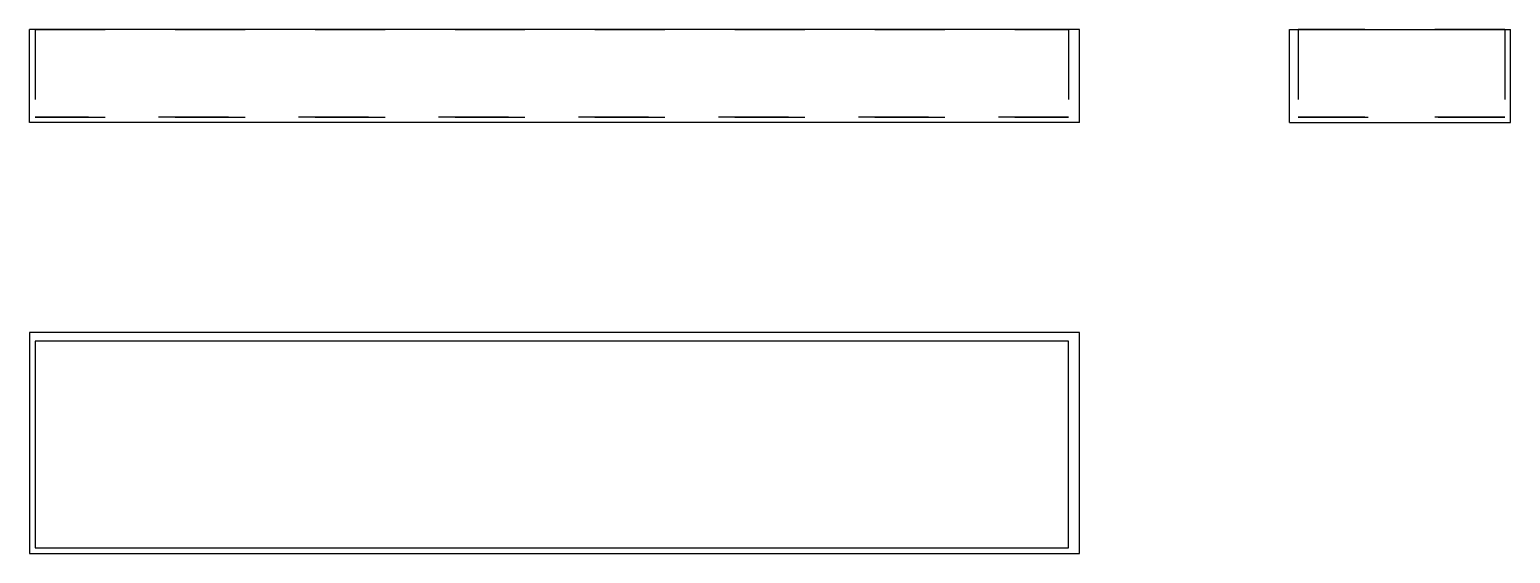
# Model space of a CAD drawing. Extents: x 0 to 2.12, y 0 to 0.75.
import ezdxf

# ---------------------------------------------------------------- set-up
doc = ezdxf.new("R2010")
doc.units = 0
doc.linetypes.add('HIDDEN', pattern=[0.075, 0.050025, -0.024975])
for name, color, linetype in [('FRONT', 7, 'CONTINUOUS'), ('FRONT_HID', 7, 'HIDDEN'), ('LEFT', 7, 'CONTINUOUS'), ('LEFT_HID', 7, 'HIDDEN'), ('TOP', 7, 'CONTINUOUS')]:
    doc.layers.add(name, color=color, linetype=linetype)

msp = doc.modelspace()

# ---------------------------------------------------------------- linework, layer by layer
at = {"layer": 'FRONT'}
for p, q in [((0, 0.615789), (0, 0.748602)), ((1.5, 0.748602), (0, 0.748602)), ((1.5, 0.615789), (1.5, 0.748602)), ((1.5, 0.615789), (0, 0.615789))]:
    msp.add_line(p, q, dxfattribs=at)
at = {"layer": 'FRONT_HID', "linetype": 'HIDDEN'}
for p, q in [((0.007812, 0.748602), (1.484375, 0.748602)), ((1.484375, 0.748602), (0.007812, 0.748602)), ((0.007812, 0.748602), (0.007812, 0.623602)), ((0.007812, 0.748602), (0.007812, 0.623602)), ((1.484375, 0.748602), (1.484375, 0.623602)), ((1.484375, 0.748602), (1.484375, 0.623602)), ((0.007812, 0.623602), (1.484375, 0.623602)), ((1.484375, 0.623602), (0.007812, 0.623602))]:
    msp.add_line(p, q, dxfattribs=at)
at = {"layer": 'LEFT'}
for p, q in [((1.8, 0.615789), (1.8, 0.748602)), ((1.8, 0.748602), (2.115789, 0.748602)), ((2.115789, 0.615789), (2.115789, 0.748602)), ((1.8, 0.615789), (2.115789, 0.615789))]:
    msp.add_line(p, q, dxfattribs=at)
at = {"layer": 'LEFT_HID', "linetype": 'HIDDEN'}
for p, q in [((1.812664, 0.748602), (2.107977, 0.748602)), ((2.107977, 0.748602), (1.812664, 0.748602)), ((1.812664, 0.748602), (1.812664, 0.623602)), ((1.812664, 0.748602), (1.812664, 0.623602)), ((2.107977, 0.748602), (2.107977, 0.623602)), ((2.107977, 0.748602), (2.107977, 0.623602)), ((2.107977, 0.623602), (1.812664, 0.623602)), ((1.812664, 0.623602), (2.107977, 0.623602))]:
    msp.add_line(p, q, dxfattribs=at)
at = {"layer": 'TOP'}
for p, q in [((0, 0.315789), (0, 0)), ((1.5, 0.315789), (0, 0.315789)), ((0.007812, 0.303125), (0.007812, 0.007813)), ((1.484375, 0.303125), (0.007812, 0.303125)), ((1.484375, 0.007812), (1.484375, 0.303125)), ((1.5, 0), (1.5, 0.315789)), ((0, 0), (1.5, 0)), ((0.007812, 0.007812), (1.484375, 0.007812))]:
    msp.add_line(p, q, dxfattribs=at)

doc.saveas('drawing.dxf')
